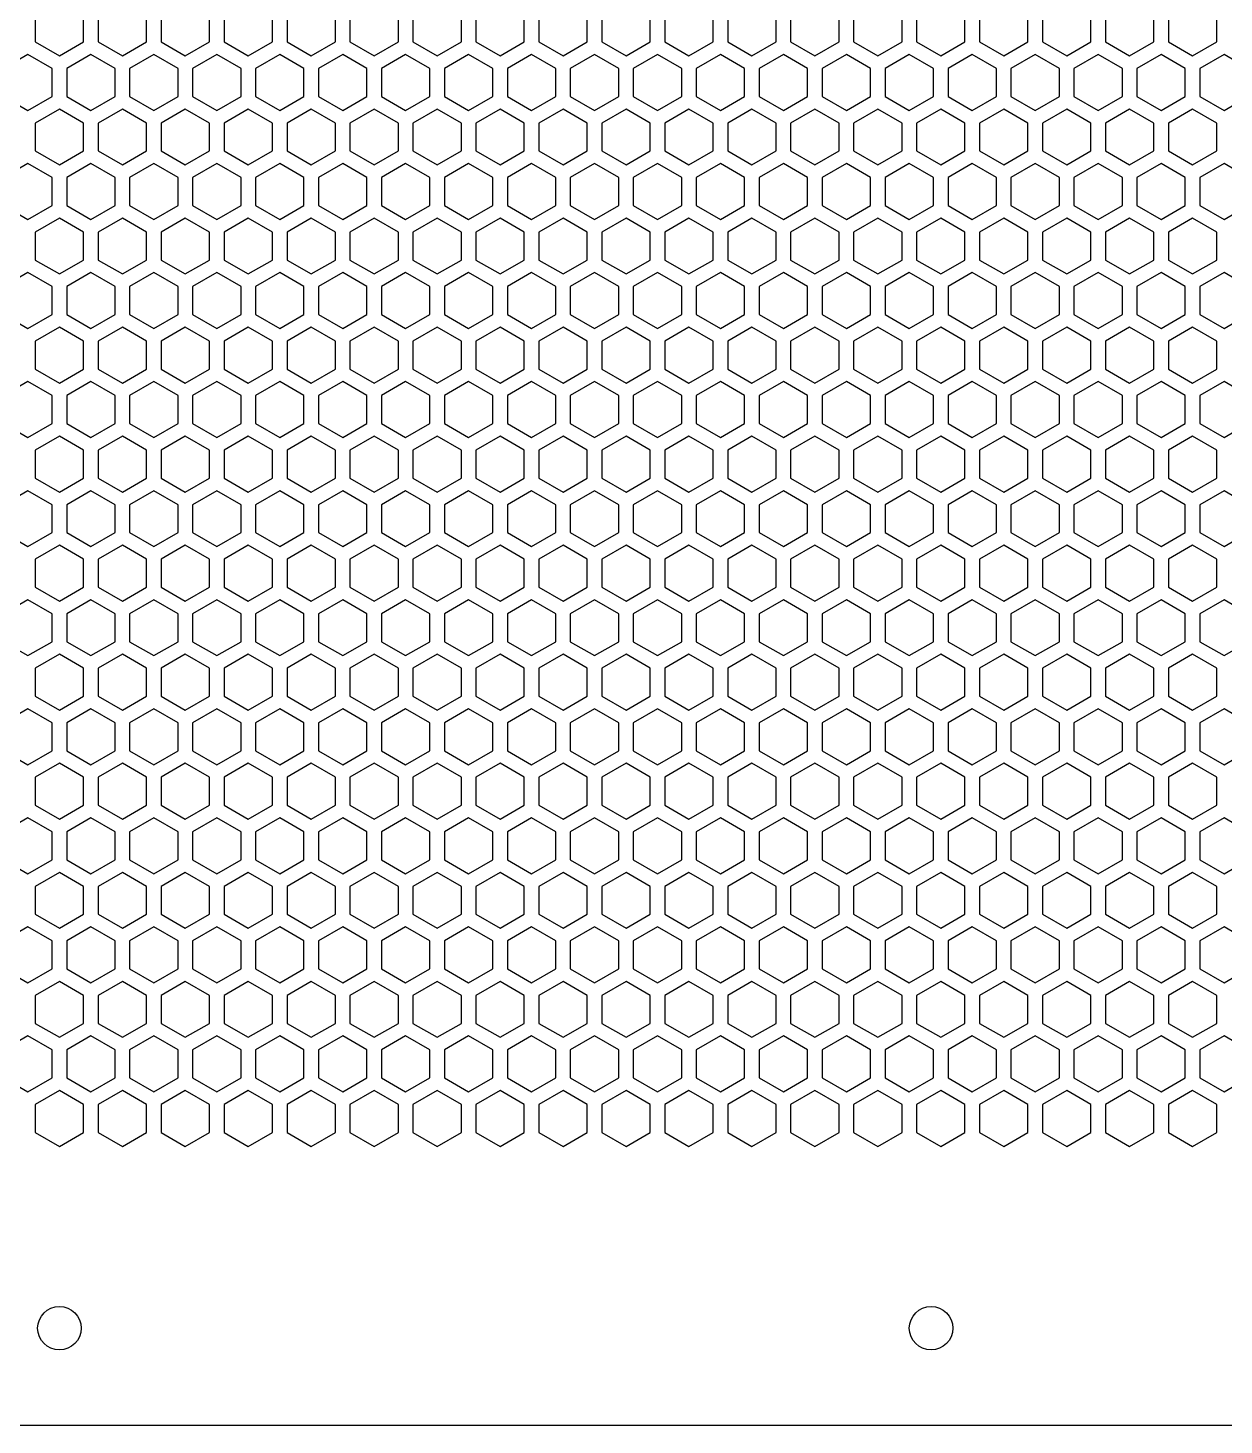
# Model space of a CAD drawing. Header units: millimetres. Extents: x 0 to 500, y 0 to 571.
# Drawn here: x 246.8 to 370.2, y 0 to 144.2 of the extents above; entities that cross this region are included whole.
import ezdxf

# ---------------------------------------------------------------- set-up
doc = ezdxf.new("R2010")
doc.units = ezdxf.units.MM
doc.layers.add('CUT', color=1, linetype='CONTINUOUS')

msp = doc.modelspace()

# ---------------------------------------------------------------- linework, layer by layer
at = {"layer": 'CUT'}
msp.add_line((0, 0), (500, 0), dxfattribs=at)
for points in [[(252.5, 145.685), (250, 147.1284), (247.5, 145.685), (247.5, 142.7983), (250, 141.3549), (252.5, 142.7983)], [(259, 145.685), (256.5, 147.1284), (254, 145.685), (254, 142.7983), (256.5, 141.3549), (259, 142.7983)], [(265.5, 145.685), (263, 147.1284), (260.5, 145.685), (260.5, 142.7983), (263, 141.3549), (265.5, 142.7983)], [(272, 145.685), (269.5, 147.1284), (267, 145.685), (267, 142.7983), (269.5, 141.3549), (272, 142.7983)], [(278.5, 145.685), (276, 147.1284), (273.5, 145.685), (273.5, 142.7983), (276, 141.3549), (278.5, 142.7983)], [(285, 145.685), (282.5, 147.1284), (280, 145.685), (280, 142.7983), (282.5, 141.3549), (285, 142.7983)], [(291.5, 145.685), (289, 147.1284), (286.5, 145.685), (286.5, 142.7983), (289, 141.3549), (291.5, 142.7983)], [(298, 145.685), (295.5, 147.1284), (293, 145.685), (293, 142.7983), (295.5, 141.3549), (298, 142.7983)], [(304.5, 145.685), (302, 147.1284), (299.5, 145.685), (299.5, 142.7983), (302, 141.3549), (304.5, 142.7983)], [(311, 145.685), (308.5, 147.1284), (306, 145.685), (306, 142.7983), (308.5, 141.3549), (311, 142.7983)], [(317.5, 145.685), (315, 147.1284), (312.5, 145.685), (312.5, 142.7983), (315, 141.3549), (317.5, 142.7983)], [(324, 145.685), (321.5, 147.1284), (319, 145.685), (319, 142.7983), (321.5, 141.3549), (324, 142.7983)], [(330.5, 145.685), (328, 147.1284), (325.5, 145.685), (325.5, 142.7983), (328, 141.3549), (330.5, 142.7983)], [(337, 145.685), (334.5, 147.1284), (332, 145.685), (332, 142.7983), (334.5, 141.3549), (337, 142.7983)], [(343.5, 145.685), (341, 147.1284), (338.5, 145.685), (338.5, 142.7983), (341, 141.3549), (343.5, 142.7983)], [(350, 145.685), (347.5, 147.1284), (345, 145.685), (345, 142.7983), (347.5, 141.3549), (350, 142.7983)], [(356.5, 145.685), (354, 147.1284), (351.5, 145.685), (351.5, 142.7983), (354, 141.3549), (356.5, 142.7983)], [(363, 145.685), (360.5, 147.1284), (358, 145.685), (358, 142.7983), (360.5, 141.3549), (363, 142.7983)], [(369.5, 145.685), (367, 147.1284), (364.5, 145.685), (364.5, 142.7983), (367, 141.3549), (369.5, 142.7983)], [(249.25, 140.0559), (246.75, 141.4993), (244.25, 140.0559), (244.25, 137.1691), (246.75, 135.7258), (249.25, 137.1691)], [(255.75, 140.0559), (253.25, 141.4993), (250.75, 140.0559), (250.75, 137.1691), (253.25, 135.7258), (255.75, 137.1691)], [(262.25, 140.0559), (259.75, 141.4993), (257.25, 140.0559), (257.25, 137.1691), (259.75, 135.7258), (262.25, 137.1691)], [(268.75, 140.0559), (266.25, 141.4993), (263.75, 140.0559), (263.75, 137.1691), (266.25, 135.7258), (268.75, 137.1691)], [(275.25, 140.0559), (272.75, 141.4993), (270.25, 140.0559), (270.25, 137.1691), (272.75, 135.7258), (275.25, 137.1691)], [(281.75, 140.0559), (279.25, 141.4993), (276.75, 140.0559), (276.75, 137.1691), (279.25, 135.7258), (281.75, 137.1691)], [(288.25, 140.0559), (285.75, 141.4993), (283.25, 140.0559), (283.25, 137.1691), (285.75, 135.7258), (288.25, 137.1691)], [(294.75, 140.0559), (292.25, 141.4993), (289.75, 140.0559), (289.75, 137.1691), (292.25, 135.7258), (294.75, 137.1691)], [(301.25, 140.0559), (298.75, 141.4993), (296.25, 140.0559), (296.25, 137.1691), (298.75, 135.7258), (301.25, 137.1691)], [(307.75, 140.0559), (305.25, 141.4993), (302.75, 140.0559), (302.75, 137.1691), (305.25, 135.7258), (307.75, 137.1691)], [(314.25, 140.0559), (311.75, 141.4993), (309.25, 140.0559), (309.25, 137.1691), (311.75, 135.7258), (314.25, 137.1691)], [(320.75, 140.0559), (318.25, 141.4993), (315.75, 140.0559), (315.75, 137.1691), (318.25, 135.7258), (320.75, 137.1691)], [(327.25, 140.0559), (324.75, 141.4993), (322.25, 140.0559), (322.25, 137.1691), (324.75, 135.7258), (327.25, 137.1691)], [(333.75, 140.0559), (331.25, 141.4993), (328.75, 140.0559), (328.75, 137.1691), (331.25, 135.7258), (333.75, 137.1691)], [(340.25, 140.0559), (337.75, 141.4993), (335.25, 140.0559), (335.25, 137.1691), (337.75, 135.7258), (340.25, 137.1691)], [(346.75, 140.0559), (344.25, 141.4993), (341.75, 140.0559), (341.75, 137.1691), (344.25, 135.7258), (346.75, 137.1691)], [(353.25, 140.0559), (350.75, 141.4993), (348.25, 140.0559), (348.25, 137.1691), (350.75, 135.7258), (353.25, 137.1691)], [(359.75, 140.0559), (357.25, 141.4993), (354.75, 140.0559), (354.75, 137.1691), (357.25, 135.7258), (359.75, 137.1691)], [(366.25, 140.0559), (363.75, 141.4993), (361.25, 140.0559), (361.25, 137.1691), (363.75, 135.7258), (366.25, 137.1691)], [(372.75, 140.0559), (370.25, 141.4993), (367.75, 140.0559), (367.75, 137.1691), (370.25, 135.7258), (372.75, 137.1691)], [(252.5, 134.4267), (250, 135.8701), (247.5, 134.4267), (247.5, 131.54), (250, 130.0966), (252.5, 131.54)], [(259, 134.4267), (256.5, 135.8701), (254, 134.4267), (254, 131.54), (256.5, 130.0966), (259, 131.54)], [(265.5, 134.4267), (263, 135.8701), (260.5, 134.4267), (260.5, 131.54), (263, 130.0966), (265.5, 131.54)], [(272, 134.4267), (269.5, 135.8701), (267, 134.4267), (267, 131.54), (269.5, 130.0966), (272, 131.54)], [(278.5, 134.4267), (276, 135.8701), (273.5, 134.4267), (273.5, 131.54), (276, 130.0966), (278.5, 131.54)], [(285, 134.4267), (282.5, 135.8701), (280, 134.4267), (280, 131.54), (282.5, 130.0966), (285, 131.54)], [(291.5, 134.4267), (289, 135.8701), (286.5, 134.4267), (286.5, 131.54), (289, 130.0966), (291.5, 131.54)], [(298, 134.4267), (295.5, 135.8701), (293, 134.4267), (293, 131.54), (295.5, 130.0966), (298, 131.54)], [(304.5, 134.4267), (302, 135.8701), (299.5, 134.4267), (299.5, 131.54), (302, 130.0966), (304.5, 131.54)], [(311, 134.4267), (308.5, 135.8701), (306, 134.4267), (306, 131.54), (308.5, 130.0966), (311, 131.54)], [(317.5, 134.4267), (315, 135.8701), (312.5, 134.4267), (312.5, 131.54), (315, 130.0966), (317.5, 131.54)], [(324, 134.4267), (321.5, 135.8701), (319, 134.4267), (319, 131.54), (321.5, 130.0966), (324, 131.54)], [(330.5, 134.4267), (328, 135.8701), (325.5, 134.4267), (325.5, 131.54), (328, 130.0966), (330.5, 131.54)], [(337, 134.4267), (334.5, 135.8701), (332, 134.4267), (332, 131.54), (334.5, 130.0966), (337, 131.54)], [(343.5, 134.4267), (341, 135.8701), (338.5, 134.4267), (338.5, 131.54), (341, 130.0966), (343.5, 131.54)], [(350, 134.4267), (347.5, 135.8701), (345, 134.4267), (345, 131.54), (347.5, 130.0966), (350, 131.54)], [(356.5, 134.4267), (354, 135.8701), (351.5, 134.4267), (351.5, 131.54), (354, 130.0966), (356.5, 131.54)], [(363, 134.4267), (360.5, 135.8701), (358, 134.4267), (358, 131.54), (360.5, 130.0966), (363, 131.54)], [(369.5, 134.4267), (367, 135.8701), (364.5, 134.4267), (364.5, 131.54), (367, 130.0966), (369.5, 131.54)], [(249.25, 128.7976), (246.75, 130.2409), (244.25, 128.7976), (244.25, 125.9108), (246.75, 124.4674), (249.25, 125.9108)], [(255.75, 128.7976), (253.25, 130.2409), (250.75, 128.7976), (250.75, 125.9108), (253.25, 124.4674), (255.75, 125.9108)], [(262.25, 128.7976), (259.75, 130.2409), (257.25, 128.7976), (257.25, 125.9108), (259.75, 124.4674), (262.25, 125.9108)], [(268.75, 128.7976), (266.25, 130.2409), (263.75, 128.7976), (263.75, 125.9108), (266.25, 124.4674), (268.75, 125.9108)], [(275.25, 128.7976), (272.75, 130.2409), (270.25, 128.7976), (270.25, 125.9108), (272.75, 124.4674), (275.25, 125.9108)], [(281.75, 128.7976), (279.25, 130.2409), (276.75, 128.7976), (276.75, 125.9108), (279.25, 124.4674), (281.75, 125.9108)], [(288.25, 128.7976), (285.75, 130.2409), (283.25, 128.7976), (283.25, 125.9108), (285.75, 124.4674), (288.25, 125.9108)], [(294.75, 128.7976), (292.25, 130.2409), (289.75, 128.7976), (289.75, 125.9108), (292.25, 124.4674), (294.75, 125.9108)], [(301.25, 128.7976), (298.75, 130.2409), (296.25, 128.7976), (296.25, 125.9108), (298.75, 124.4674), (301.25, 125.9108)], [(307.75, 128.7976), (305.25, 130.2409), (302.75, 128.7976), (302.75, 125.9108), (305.25, 124.4674), (307.75, 125.9108)], [(314.25, 128.7976), (311.75, 130.2409), (309.25, 128.7976), (309.25, 125.9108), (311.75, 124.4674), (314.25, 125.9108)], [(320.75, 128.7976), (318.25, 130.2409), (315.75, 128.7976), (315.75, 125.9108), (318.25, 124.4674), (320.75, 125.9108)], [(327.25, 128.7976), (324.75, 130.2409), (322.25, 128.7976), (322.25, 125.9108), (324.75, 124.4674), (327.25, 125.9108)], [(333.75, 128.7976), (331.25, 130.2409), (328.75, 128.7976), (328.75, 125.9108), (331.25, 124.4674), (333.75, 125.9108)], [(340.25, 128.7976), (337.75, 130.2409), (335.25, 128.7976), (335.25, 125.9108), (337.75, 124.4674), (340.25, 125.9108)], [(346.75, 128.7976), (344.25, 130.2409), (341.75, 128.7976), (341.75, 125.9108), (344.25, 124.4674), (346.75, 125.9108)], [(353.25, 128.7976), (350.75, 130.2409), (348.25, 128.7976), (348.25, 125.9108), (350.75, 124.4674), (353.25, 125.9108)], [(359.75, 128.7976), (357.25, 130.2409), (354.75, 128.7976), (354.75, 125.9108), (357.25, 124.4674), (359.75, 125.9108)], [(366.25, 128.7976), (363.75, 130.2409), (361.25, 128.7976), (361.25, 125.9108), (363.75, 124.4674), (366.25, 125.9108)], [(372.75, 128.7976), (370.25, 130.2409), (367.75, 128.7976), (367.75, 125.9108), (370.25, 124.4674), (372.75, 125.9108)], [(252.5, 123.1684), (250, 124.6118), (247.5, 123.1684), (247.5, 120.2816), (250, 118.8383), (252.5, 120.2816)], [(259, 123.1684), (256.5, 124.6118), (254, 123.1684), (254, 120.2816), (256.5, 118.8383), (259, 120.2816)], [(265.5, 123.1684), (263, 124.6118), (260.5, 123.1684), (260.5, 120.2816), (263, 118.8383), (265.5, 120.2816)], [(272, 123.1684), (269.5, 124.6118), (267, 123.1684), (267, 120.2816), (269.5, 118.8383), (272, 120.2816)], [(278.5, 123.1684), (276, 124.6118), (273.5, 123.1684), (273.5, 120.2816), (276, 118.8383), (278.5, 120.2816)], [(285, 123.1684), (282.5, 124.6118), (280, 123.1684), (280, 120.2816), (282.5, 118.8383), (285, 120.2816)], [(291.5, 123.1684), (289, 124.6118), (286.5, 123.1684), (286.5, 120.2816), (289, 118.8383), (291.5, 120.2816)], [(298, 123.1684), (295.5, 124.6118), (293, 123.1684), (293, 120.2816), (295.5, 118.8383), (298, 120.2816)], [(304.5, 123.1684), (302, 124.6118), (299.5, 123.1684), (299.5, 120.2816), (302, 118.8383), (304.5, 120.2816)], [(311, 123.1684), (308.5, 124.6118), (306, 123.1684), (306, 120.2816), (308.5, 118.8383), (311, 120.2816)], [(317.5, 123.1684), (315, 124.6118), (312.5, 123.1684), (312.5, 120.2816), (315, 118.8383), (317.5, 120.2816)], [(324, 123.1684), (321.5, 124.6118), (319, 123.1684), (319, 120.2816), (321.5, 118.8383), (324, 120.2816)], [(330.5, 123.1684), (328, 124.6118), (325.5, 123.1684), (325.5, 120.2816), (328, 118.8383), (330.5, 120.2816)], [(337, 123.1684), (334.5, 124.6118), (332, 123.1684), (332, 120.2816), (334.5, 118.8383), (337, 120.2816)], [(343.5, 123.1684), (341, 124.6118), (338.5, 123.1684), (338.5, 120.2816), (341, 118.8383), (343.5, 120.2816)], [(350, 123.1684), (347.5, 124.6118), (345, 123.1684), (345, 120.2816), (347.5, 118.8383), (350, 120.2816)], [(356.5, 123.1684), (354, 124.6118), (351.5, 123.1684), (351.5, 120.2816), (354, 118.8383), (356.5, 120.2816)], [(363, 123.1684), (360.5, 124.6118), (358, 123.1684), (358, 120.2816), (360.5, 118.8383), (363, 120.2816)], [(369.5, 123.1684), (367, 124.6118), (364.5, 123.1684), (364.5, 120.2816), (367, 118.8383), (369.5, 120.2816)], [(249.25, 117.5392), (246.75, 118.9826), (244.25, 117.5392), (244.25, 114.6525), (246.75, 113.2091), (249.25, 114.6525)], [(255.75, 117.5392), (253.25, 118.9826), (250.75, 117.5392), (250.75, 114.6525), (253.25, 113.2091), (255.75, 114.6525)], [(262.25, 117.5392), (259.75, 118.9826), (257.25, 117.5392), (257.25, 114.6525), (259.75, 113.2091), (262.25, 114.6525)], [(268.75, 117.5392), (266.25, 118.9826), (263.75, 117.5392), (263.75, 114.6525), (266.25, 113.2091), (268.75, 114.6525)], [(275.25, 117.5392), (272.75, 118.9826), (270.25, 117.5392), (270.25, 114.6525), (272.75, 113.2091), (275.25, 114.6525)], [(281.75, 117.5392), (279.25, 118.9826), (276.75, 117.5392), (276.75, 114.6525), (279.25, 113.2091), (281.75, 114.6525)], [(288.25, 117.5392), (285.75, 118.9826), (283.25, 117.5392), (283.25, 114.6525), (285.75, 113.2091), (288.25, 114.6525)], [(294.75, 117.5392), (292.25, 118.9826), (289.75, 117.5392), (289.75, 114.6525), (292.25, 113.2091), (294.75, 114.6525)], [(301.25, 117.5392), (298.75, 118.9826), (296.25, 117.5392), (296.25, 114.6525), (298.75, 113.2091), (301.25, 114.6525)], [(307.75, 117.5392), (305.25, 118.9826), (302.75, 117.5392), (302.75, 114.6525), (305.25, 113.2091), (307.75, 114.6525)], [(314.25, 117.5392), (311.75, 118.9826), (309.25, 117.5392), (309.25, 114.6525), (311.75, 113.2091), (314.25, 114.6525)], [(320.75, 117.5392), (318.25, 118.9826), (315.75, 117.5392), (315.75, 114.6525), (318.25, 113.2091), (320.75, 114.6525)], [(327.25, 117.5392), (324.75, 118.9826), (322.25, 117.5392), (322.25, 114.6525), (324.75, 113.2091), (327.25, 114.6525)], [(333.75, 117.5392), (331.25, 118.9826), (328.75, 117.5392), (328.75, 114.6525), (331.25, 113.2091), (333.75, 114.6525)], [(340.25, 117.5392), (337.75, 118.9826), (335.25, 117.5392), (335.25, 114.6525), (337.75, 113.2091), (340.25, 114.6525)], [(346.75, 117.5392), (344.25, 118.9826), (341.75, 117.5392), (341.75, 114.6525), (344.25, 113.2091), (346.75, 114.6525)], [(353.25, 117.5392), (350.75, 118.9826), (348.25, 117.5392), (348.25, 114.6525), (350.75, 113.2091), (353.25, 114.6525)], [(359.75, 117.5392), (357.25, 118.9826), (354.75, 117.5392), (354.75, 114.6525), (357.25, 113.2091), (359.75, 114.6525)], [(366.25, 117.5392), (363.75, 118.9826), (361.25, 117.5392), (361.25, 114.6525), (363.75, 113.2091), (366.25, 114.6525)], [(372.75, 117.5392), (370.25, 118.9826), (367.75, 117.5392), (367.75, 114.6525), (370.25, 113.2091), (372.75, 114.6525)], [(252.5, 111.9101), (250, 113.3534), (247.5, 111.9101), (247.5, 109.0233), (250, 107.5799), (252.5, 109.0233)], [(259, 111.9101), (256.5, 113.3534), (254, 111.9101), (254, 109.0233), (256.5, 107.5799), (259, 109.0233)], [(265.5, 111.9101), (263, 113.3534), (260.5, 111.9101), (260.5, 109.0233), (263, 107.5799), (265.5, 109.0233)], [(272, 111.9101), (269.5, 113.3534), (267, 111.9101), (267, 109.0233), (269.5, 107.5799), (272, 109.0233)], [(278.5, 111.9101), (276, 113.3534), (273.5, 111.9101), (273.5, 109.0233), (276, 107.5799), (278.5, 109.0233)], [(285, 111.9101), (282.5, 113.3534), (280, 111.9101), (280, 109.0233), (282.5, 107.5799), (285, 109.0233)], [(291.5, 111.9101), (289, 113.3534), (286.5, 111.9101), (286.5, 109.0233), (289, 107.5799), (291.5, 109.0233)], [(298, 111.9101), (295.5, 113.3534), (293, 111.9101), (293, 109.0233), (295.5, 107.5799), (298, 109.0233)], [(304.5, 111.9101), (302, 113.3534), (299.5, 111.9101), (299.5, 109.0233), (302, 107.5799), (304.5, 109.0233)], [(311, 111.9101), (308.5, 113.3534), (306, 111.9101), (306, 109.0233), (308.5, 107.5799), (311, 109.0233)], [(317.5, 111.9101), (315, 113.3534), (312.5, 111.9101), (312.5, 109.0233), (315, 107.5799), (317.5, 109.0233)], [(324, 111.9101), (321.5, 113.3534), (319, 111.9101), (319, 109.0233), (321.5, 107.5799), (324, 109.0233)], [(330.5, 111.9101), (328, 113.3534), (325.5, 111.9101), (325.5, 109.0233), (328, 107.5799), (330.5, 109.0233)], [(337, 111.9101), (334.5, 113.3534), (332, 111.9101), (332, 109.0233), (334.5, 107.5799), (337, 109.0233)], [(343.5, 111.9101), (341, 113.3534), (338.5, 111.9101), (338.5, 109.0233), (341, 107.5799), (343.5, 109.0233)], [(350, 111.9101), (347.5, 113.3534), (345, 111.9101), (345, 109.0233), (347.5, 107.5799), (350, 109.0233)], [(356.5, 111.9101), (354, 113.3534), (351.5, 111.9101), (351.5, 109.0233), (354, 107.5799), (356.5, 109.0233)], [(363, 111.9101), (360.5, 113.3534), (358, 111.9101), (358, 109.0233), (360.5, 107.5799), (363, 109.0233)], [(369.5, 111.9101), (367, 113.3534), (364.5, 111.9101), (364.5, 109.0233), (367, 107.5799), (369.5, 109.0233)], [(249.25, 106.2809), (246.75, 107.7243), (244.25, 106.2809), (244.25, 103.3941), (246.75, 101.9508), (249.25, 103.3941)], [(255.75, 106.2809), (253.25, 107.7243), (250.75, 106.2809), (250.75, 103.3941), (253.25, 101.9508), (255.75, 103.3941)], [(262.25, 106.2809), (259.75, 107.7243), (257.25, 106.2809), (257.25, 103.3941), (259.75, 101.9508), (262.25, 103.3941)], [(268.75, 106.2809), (266.25, 107.7243), (263.75, 106.2809), (263.75, 103.3941), (266.25, 101.9508), (268.75, 103.3941)], [(275.25, 106.2809), (272.75, 107.7243), (270.25, 106.2809), (270.25, 103.3941), (272.75, 101.9508), (275.25, 103.3941)], [(281.75, 106.2809), (279.25, 107.7243), (276.75, 106.2809), (276.75, 103.3941), (279.25, 101.9508), (281.75, 103.3941)], [(288.25, 106.2809), (285.75, 107.7243), (283.25, 106.2809), (283.25, 103.3941), (285.75, 101.9508), (288.25, 103.3941)], [(294.75, 106.2809), (292.25, 107.7243), (289.75, 106.2809), (289.75, 103.3941), (292.25, 101.9508), (294.75, 103.3941)], [(301.25, 106.2809), (298.75, 107.7243), (296.25, 106.2809), (296.25, 103.3941), (298.75, 101.9508), (301.25, 103.3941)], [(307.75, 106.2809), (305.25, 107.7243), (302.75, 106.2809), (302.75, 103.3941), (305.25, 101.9508), (307.75, 103.3941)], [(314.25, 106.2809), (311.75, 107.7243), (309.25, 106.2809), (309.25, 103.3941), (311.75, 101.9508), (314.25, 103.3941)], [(320.75, 106.2809), (318.25, 107.7243), (315.75, 106.2809), (315.75, 103.3941), (318.25, 101.9508), (320.75, 103.3941)], [(327.25, 106.2809), (324.75, 107.7243), (322.25, 106.2809), (322.25, 103.3941), (324.75, 101.9508), (327.25, 103.3941)], [(333.75, 106.2809), (331.25, 107.7243), (328.75, 106.2809), (328.75, 103.3941), (331.25, 101.9508), (333.75, 103.3941)], [(340.25, 106.2809), (337.75, 107.7243), (335.25, 106.2809), (335.25, 103.3941), (337.75, 101.9508), (340.25, 103.3941)], [(346.75, 106.2809), (344.25, 107.7243), (341.75, 106.2809), (341.75, 103.3941), (344.25, 101.9508), (346.75, 103.3941)], [(353.25, 106.2809), (350.75, 107.7243), (348.25, 106.2809), (348.25, 103.3941), (350.75, 101.9508), (353.25, 103.3941)], [(359.75, 106.2809), (357.25, 107.7243), (354.75, 106.2809), (354.75, 103.3941), (357.25, 101.9508), (359.75, 103.3941)], [(366.25, 106.2809), (363.75, 107.7243), (361.25, 106.2809), (361.25, 103.3941), (363.75, 101.9508), (366.25, 103.3941)], [(372.75, 106.2809), (370.25, 107.7243), (367.75, 106.2809), (367.75, 103.3941), (370.25, 101.9508), (372.75, 103.3941)], [(252.5, 100.6517), (250, 102.0951), (247.5, 100.6517), (247.5, 97.765), (250, 96.3216), (252.5, 97.765)], [(259, 100.6517), (256.5, 102.0951), (254, 100.6517), (254, 97.765), (256.5, 96.3216), (259, 97.765)], [(265.5, 100.6517), (263, 102.0951), (260.5, 100.6517), (260.5, 97.765), (263, 96.3216), (265.5, 97.765)], [(272, 100.6517), (269.5, 102.0951), (267, 100.6517), (267, 97.765), (269.5, 96.3216), (272, 97.765)], [(278.5, 100.6517), (276, 102.0951), (273.5, 100.6517), (273.5, 97.765), (276, 96.3216), (278.5, 97.765)], [(285, 100.6517), (282.5, 102.0951), (280, 100.6517), (280, 97.765), (282.5, 96.3216), (285, 97.765)], [(291.5, 100.6517), (289, 102.0951), (286.5, 100.6517), (286.5, 97.765), (289, 96.3216), (291.5, 97.765)], [(298, 100.6517), (295.5, 102.0951), (293, 100.6517), (293, 97.765), (295.5, 96.3216), (298, 97.765)], [(304.5, 100.6517), (302, 102.0951), (299.5, 100.6517), (299.5, 97.765), (302, 96.3216), (304.5, 97.765)], [(311, 100.6517), (308.5, 102.0951), (306, 100.6517), (306, 97.765), (308.5, 96.3216), (311, 97.765)], [(317.5, 100.6517), (315, 102.0951), (312.5, 100.6517), (312.5, 97.765), (315, 96.3216), (317.5, 97.765)], [(324, 100.6517), (321.5, 102.0951), (319, 100.6517), (319, 97.765), (321.5, 96.3216), (324, 97.765)], [(330.5, 100.6517), (328, 102.0951), (325.5, 100.6517), (325.5, 97.765), (328, 96.3216), (330.5, 97.765)], [(337, 100.6517), (334.5, 102.0951), (332, 100.6517), (332, 97.765), (334.5, 96.3216), (337, 97.765)], [(343.5, 100.6517), (341, 102.0951), (338.5, 100.6517), (338.5, 97.765), (341, 96.3216), (343.5, 97.765)], [(350, 100.6517), (347.5, 102.0951), (345, 100.6517), (345, 97.765), (347.5, 96.3216), (350, 97.765)], [(356.5, 100.6517), (354, 102.0951), (351.5, 100.6517), (351.5, 97.765), (354, 96.3216), (356.5, 97.765)], [(363, 100.6517), (360.5, 102.0951), (358, 100.6517), (358, 97.765), (360.5, 96.3216), (363, 97.765)], [(369.5, 100.6517), (367, 102.0951), (364.5, 100.6517), (364.5, 97.765), (367, 96.3216), (369.5, 97.765)], [(249.25, 95.0226), (246.75, 96.4659), (244.25, 95.0226), (244.25, 92.1358), (246.75, 90.6924), (249.25, 92.1358)], [(255.75, 95.0226), (253.25, 96.4659), (250.75, 95.0226), (250.75, 92.1358), (253.25, 90.6924), (255.75, 92.1358)], [(262.25, 95.0226), (259.75, 96.4659), (257.25, 95.0226), (257.25, 92.1358), (259.75, 90.6924), (262.25, 92.1358)], [(268.75, 95.0226), (266.25, 96.4659), (263.75, 95.0226), (263.75, 92.1358), (266.25, 90.6924), (268.75, 92.1358)], [(275.25, 95.0226), (272.75, 96.4659), (270.25, 95.0226), (270.25, 92.1358), (272.75, 90.6924), (275.25, 92.1358)], [(281.75, 95.0226), (279.25, 96.4659), (276.75, 95.0226), (276.75, 92.1358), (279.25, 90.6924), (281.75, 92.1358)], [(288.25, 95.0226), (285.75, 96.4659), (283.25, 95.0226), (283.25, 92.1358), (285.75, 90.6924), (288.25, 92.1358)], [(294.75, 95.0226), (292.25, 96.4659), (289.75, 95.0226), (289.75, 92.1358), (292.25, 90.6924), (294.75, 92.1358)], [(301.25, 95.0226), (298.75, 96.4659), (296.25, 95.0226), (296.25, 92.1358), (298.75, 90.6924), (301.25, 92.1358)], [(307.75, 95.0226), (305.25, 96.4659), (302.75, 95.0226), (302.75, 92.1358), (305.25, 90.6924), (307.75, 92.1358)], [(314.25, 95.0226), (311.75, 96.4659), (309.25, 95.0226), (309.25, 92.1358), (311.75, 90.6924), (314.25, 92.1358)], [(320.75, 95.0226), (318.25, 96.4659), (315.75, 95.0226), (315.75, 92.1358), (318.25, 90.6924), (320.75, 92.1358)], [(327.25, 95.0226), (324.75, 96.4659), (322.25, 95.0226), (322.25, 92.1358), (324.75, 90.6924), (327.25, 92.1358)], [(333.75, 95.0226), (331.25, 96.4659), (328.75, 95.0226), (328.75, 92.1358), (331.25, 90.6924), (333.75, 92.1358)], [(340.25, 95.0226), (337.75, 96.4659), (335.25, 95.0226), (335.25, 92.1358), (337.75, 90.6924), (340.25, 92.1358)], [(346.75, 95.0226), (344.25, 96.4659), (341.75, 95.0226), (341.75, 92.1358), (344.25, 90.6924), (346.75, 92.1358)], [(353.25, 95.0226), (350.75, 96.4659), (348.25, 95.0226), (348.25, 92.1358), (350.75, 90.6924), (353.25, 92.1358)], [(359.75, 95.0226), (357.25, 96.4659), (354.75, 95.0226), (354.75, 92.1358), (357.25, 90.6924), (359.75, 92.1358)], [(366.25, 95.0226), (363.75, 96.4659), (361.25, 95.0226), (361.25, 92.1358), (363.75, 90.6924), (366.25, 92.1358)], [(372.75, 95.0226), (370.25, 96.4659), (367.75, 95.0226), (367.75, 92.1358), (370.25, 90.6924), (372.75, 92.1358)], [(252.5, 89.3934), (250, 90.8368), (247.5, 89.3934), (247.5, 86.5066), (250, 85.0633), (252.5, 86.5066)], [(259, 89.3934), (256.5, 90.8368), (254, 89.3934), (254, 86.5066), (256.5, 85.0633), (259, 86.5066)], [(265.5, 89.3934), (263, 90.8368), (260.5, 89.3934), (260.5, 86.5066), (263, 85.0633), (265.5, 86.5066)], [(272, 89.3934), (269.5, 90.8368), (267, 89.3934), (267, 86.5066), (269.5, 85.0633), (272, 86.5066)], [(278.5, 89.3934), (276, 90.8368), (273.5, 89.3934), (273.5, 86.5066), (276, 85.0633), (278.5, 86.5066)], [(285, 89.3934), (282.5, 90.8368), (280, 89.3934), (280, 86.5066), (282.5, 85.0633), (285, 86.5066)], [(291.5, 89.3934), (289, 90.8368), (286.5, 89.3934), (286.5, 86.5066), (289, 85.0633), (291.5, 86.5066)], [(298, 89.3934), (295.5, 90.8368), (293, 89.3934), (293, 86.5066), (295.5, 85.0633), (298, 86.5066)], [(304.5, 89.3934), (302, 90.8368), (299.5, 89.3934), (299.5, 86.5066), (302, 85.0633), (304.5, 86.5066)], [(311, 89.3934), (308.5, 90.8368), (306, 89.3934), (306, 86.5066), (308.5, 85.0633), (311, 86.5066)], [(317.5, 89.3934), (315, 90.8368), (312.5, 89.3934), (312.5, 86.5066), (315, 85.0633), (317.5, 86.5066)], [(324, 89.3934), (321.5, 90.8368), (319, 89.3934), (319, 86.5066), (321.5, 85.0633), (324, 86.5066)], [(330.5, 89.3934), (328, 90.8368), (325.5, 89.3934), (325.5, 86.5066), (328, 85.0633), (330.5, 86.5066)], [(337, 89.3934), (334.5, 90.8368), (332, 89.3934), (332, 86.5066), (334.5, 85.0633), (337, 86.5066)], [(343.5, 89.3934), (341, 90.8368), (338.5, 89.3934), (338.5, 86.5066), (341, 85.0633), (343.5, 86.5066)], [(350, 89.3934), (347.5, 90.8368), (345, 89.3934), (345, 86.5066), (347.5, 85.0633), (350, 86.5066)], [(356.5, 89.3934), (354, 90.8368), (351.5, 89.3934), (351.5, 86.5066), (354, 85.0633), (356.5, 86.5066)], [(363, 89.3934), (360.5, 90.8368), (358, 89.3934), (358, 86.5066), (360.5, 85.0633), (363, 86.5066)], [(369.5, 89.3934), (367, 90.8368), (364.5, 89.3934), (364.5, 86.5066), (367, 85.0633), (369.5, 86.5066)], [(249.25, 83.7642), (246.75, 85.2076), (244.25, 83.7642), (244.25, 80.8775), (246.75, 79.4341), (249.25, 80.8775)], [(255.75, 83.7642), (253.25, 85.2076), (250.75, 83.7642), (250.75, 80.8775), (253.25, 79.4341), (255.75, 80.8775)], [(262.25, 83.7642), (259.75, 85.2076), (257.25, 83.7642), (257.25, 80.8775), (259.75, 79.4341), (262.25, 80.8775)], [(268.75, 83.7642), (266.25, 85.2076), (263.75, 83.7642), (263.75, 80.8775), (266.25, 79.4341), (268.75, 80.8775)], [(275.25, 83.7642), (272.75, 85.2076), (270.25, 83.7642), (270.25, 80.8775), (272.75, 79.4341), (275.25, 80.8775)], [(281.75, 83.7642), (279.25, 85.2076), (276.75, 83.7642), (276.75, 80.8775), (279.25, 79.4341), (281.75, 80.8775)], [(288.25, 83.7642), (285.75, 85.2076), (283.25, 83.7642), (283.25, 80.8775), (285.75, 79.4341), (288.25, 80.8775)], [(294.75, 83.7642), (292.25, 85.2076), (289.75, 83.7642), (289.75, 80.8775), (292.25, 79.4341), (294.75, 80.8775)], [(301.25, 83.7642), (298.75, 85.2076), (296.25, 83.7642), (296.25, 80.8775), (298.75, 79.4341), (301.25, 80.8775)], [(307.75, 83.7642), (305.25, 85.2076), (302.75, 83.7642), (302.75, 80.8775), (305.25, 79.4341), (307.75, 80.8775)], [(314.25, 83.7642), (311.75, 85.2076), (309.25, 83.7642), (309.25, 80.8775), (311.75, 79.4341), (314.25, 80.8775)], [(320.75, 83.7642), (318.25, 85.2076), (315.75, 83.7642), (315.75, 80.8775), (318.25, 79.4341), (320.75, 80.8775)], [(327.25, 83.7642), (324.75, 85.2076), (322.25, 83.7642), (322.25, 80.8775), (324.75, 79.4341), (327.25, 80.8775)], [(333.75, 83.7642), (331.25, 85.2076), (328.75, 83.7642), (328.75, 80.8775), (331.25, 79.4341), (333.75, 80.8775)], [(340.25, 83.7642), (337.75, 85.2076), (335.25, 83.7642), (335.25, 80.8775), (337.75, 79.4341), (340.25, 80.8775)], [(346.75, 83.7642), (344.25, 85.2076), (341.75, 83.7642), (341.75, 80.8775), (344.25, 79.4341), (346.75, 80.8775)], [(353.25, 83.7642), (350.75, 85.2076), (348.25, 83.7642), (348.25, 80.8775), (350.75, 79.4341), (353.25, 80.8775)], [(359.75, 83.7642), (357.25, 85.2076), (354.75, 83.7642), (354.75, 80.8775), (357.25, 79.4341), (359.75, 80.8775)], [(366.25, 83.7642), (363.75, 85.2076), (361.25, 83.7642), (361.25, 80.8775), (363.75, 79.4341), (366.25, 80.8775)], [(372.75, 83.7642), (370.25, 85.2076), (367.75, 83.7642), (367.75, 80.8775), (370.25, 79.4341), (372.75, 80.8775)], [(252.5, 78.1351), (250, 79.5784), (247.5, 78.1351), (247.5, 75.2483), (250, 73.8049), (252.5, 75.2483)], [(259, 78.1351), (256.5, 79.5784), (254, 78.1351), (254, 75.2483), (256.5, 73.8049), (259, 75.2483)], [(265.5, 78.1351), (263, 79.5784), (260.5, 78.1351), (260.5, 75.2483), (263, 73.8049), (265.5, 75.2483)], [(272, 78.1351), (269.5, 79.5784), (267, 78.1351), (267, 75.2483), (269.5, 73.8049), (272, 75.2483)], [(278.5, 78.1351), (276, 79.5784), (273.5, 78.1351), (273.5, 75.2483), (276, 73.8049), (278.5, 75.2483)], [(285, 78.1351), (282.5, 79.5784), (280, 78.1351), (280, 75.2483), (282.5, 73.8049), (285, 75.2483)], [(291.5, 78.1351), (289, 79.5784), (286.5, 78.1351), (286.5, 75.2483), (289, 73.8049), (291.5, 75.2483)], [(298, 78.1351), (295.5, 79.5784), (293, 78.1351), (293, 75.2483), (295.5, 73.8049), (298, 75.2483)], [(304.5, 78.1351), (302, 79.5784), (299.5, 78.1351), (299.5, 75.2483), (302, 73.8049), (304.5, 75.2483)], [(311, 78.1351), (308.5, 79.5784), (306, 78.1351), (306, 75.2483), (308.5, 73.8049), (311, 75.2483)], [(317.5, 78.1351), (315, 79.5784), (312.5, 78.1351), (312.5, 75.2483), (315, 73.8049), (317.5, 75.2483)], [(324, 78.1351), (321.5, 79.5784), (319, 78.1351), (319, 75.2483), (321.5, 73.8049), (324, 75.2483)], [(330.5, 78.1351), (328, 79.5784), (325.5, 78.1351), (325.5, 75.2483), (328, 73.8049), (330.5, 75.2483)], [(337, 78.1351), (334.5, 79.5784), (332, 78.1351), (332, 75.2483), (334.5, 73.8049), (337, 75.2483)], [(343.5, 78.1351), (341, 79.5784), (338.5, 78.1351), (338.5, 75.2483), (341, 73.8049), (343.5, 75.2483)], [(350, 78.1351), (347.5, 79.5784), (345, 78.1351), (345, 75.2483), (347.5, 73.8049), (350, 75.2483)], [(356.5, 78.1351), (354, 79.5784), (351.5, 78.1351), (351.5, 75.2483), (354, 73.8049), (356.5, 75.2483)], [(363, 78.1351), (360.5, 79.5784), (358, 78.1351), (358, 75.2483), (360.5, 73.8049), (363, 75.2483)], [(369.5, 78.1351), (367, 79.5784), (364.5, 78.1351), (364.5, 75.2483), (367, 73.8049), (369.5, 75.2483)], [(249.25, 72.5059), (246.75, 73.9493), (244.25, 72.5059), (244.25, 69.6191), (246.75, 68.1758), (249.25, 69.6191)], [(255.75, 72.5059), (253.25, 73.9493), (250.75, 72.5059), (250.75, 69.6191), (253.25, 68.1758), (255.75, 69.6191)], [(262.25, 72.5059), (259.75, 73.9493), (257.25, 72.5059), (257.25, 69.6191), (259.75, 68.1758), (262.25, 69.6191)], [(268.75, 72.5059), (266.25, 73.9493), (263.75, 72.5059), (263.75, 69.6191), (266.25, 68.1758), (268.75, 69.6191)], [(275.25, 72.5059), (272.75, 73.9493), (270.25, 72.5059), (270.25, 69.6191), (272.75, 68.1758), (275.25, 69.6191)], [(281.75, 72.5059), (279.25, 73.9493), (276.75, 72.5059), (276.75, 69.6191), (279.25, 68.1758), (281.75, 69.6191)], [(288.25, 72.5059), (285.75, 73.9493), (283.25, 72.5059), (283.25, 69.6191), (285.75, 68.1758), (288.25, 69.6191)], [(294.75, 72.5059), (292.25, 73.9493), (289.75, 72.5059), (289.75, 69.6191), (292.25, 68.1758), (294.75, 69.6191)], [(301.25, 72.5059), (298.75, 73.9493), (296.25, 72.5059), (296.25, 69.6191), (298.75, 68.1758), (301.25, 69.6191)], [(307.75, 72.5059), (305.25, 73.9493), (302.75, 72.5059), (302.75, 69.6191), (305.25, 68.1758), (307.75, 69.6191)], [(314.25, 72.5059), (311.75, 73.9493), (309.25, 72.5059), (309.25, 69.6191), (311.75, 68.1758), (314.25, 69.6191)], [(320.75, 72.5059), (318.25, 73.9493), (315.75, 72.5059), (315.75, 69.6191), (318.25, 68.1758), (320.75, 69.6191)], [(327.25, 72.5059), (324.75, 73.9493), (322.25, 72.5059), (322.25, 69.6191), (324.75, 68.1758), (327.25, 69.6191)], [(333.75, 72.5059), (331.25, 73.9493), (328.75, 72.5059), (328.75, 69.6191), (331.25, 68.1758), (333.75, 69.6191)], [(340.25, 72.5059), (337.75, 73.9493), (335.25, 72.5059), (335.25, 69.6191), (337.75, 68.1758), (340.25, 69.6191)], [(346.75, 72.5059), (344.25, 73.9493), (341.75, 72.5059), (341.75, 69.6191), (344.25, 68.1758), (346.75, 69.6191)], [(353.25, 72.5059), (350.75, 73.9493), (348.25, 72.5059), (348.25, 69.6191), (350.75, 68.1758), (353.25, 69.6191)], [(359.75, 72.5059), (357.25, 73.9493), (354.75, 72.5059), (354.75, 69.6191), (357.25, 68.1758), (359.75, 69.6191)], [(366.25, 72.5059), (363.75, 73.9493), (361.25, 72.5059), (361.25, 69.6191), (363.75, 68.1758), (366.25, 69.6191)], [(372.75, 72.5059), (370.25, 73.9493), (367.75, 72.5059), (367.75, 69.6191), (370.25, 68.1758), (372.75, 69.6191)], [(252.5, 66.8767), (250, 68.3201), (247.5, 66.8767), (247.5, 63.99), (250, 62.5466), (252.5, 63.99)], [(259, 66.8767), (256.5, 68.3201), (254, 66.8767), (254, 63.99), (256.5, 62.5466), (259, 63.99)], [(265.5, 66.8767), (263, 68.3201), (260.5, 66.8767), (260.5, 63.99), (263, 62.5466), (265.5, 63.99)], [(272, 66.8767), (269.5, 68.3201), (267, 66.8767), (267, 63.99), (269.5, 62.5466), (272, 63.99)], [(278.5, 66.8767), (276, 68.3201), (273.5, 66.8767), (273.5, 63.99), (276, 62.5466), (278.5, 63.99)], [(285, 66.8767), (282.5, 68.3201), (280, 66.8767), (280, 63.99), (282.5, 62.5466), (285, 63.99)], [(291.5, 66.8767), (289, 68.3201), (286.5, 66.8767), (286.5, 63.99), (289, 62.5466), (291.5, 63.99)], [(298, 66.8767), (295.5, 68.3201), (293, 66.8767), (293, 63.99), (295.5, 62.5466), (298, 63.99)], [(304.5, 66.8767), (302, 68.3201), (299.5, 66.8767), (299.5, 63.99), (302, 62.5466), (304.5, 63.99)], [(311, 66.8767), (308.5, 68.3201), (306, 66.8767), (306, 63.99), (308.5, 62.5466), (311, 63.99)], [(317.5, 66.8767), (315, 68.3201), (312.5, 66.8767), (312.5, 63.99), (315, 62.5466), (317.5, 63.99)], [(324, 66.8767), (321.5, 68.3201), (319, 66.8767), (319, 63.99), (321.5, 62.5466), (324, 63.99)], [(330.5, 66.8767), (328, 68.3201), (325.5, 66.8767), (325.5, 63.99), (328, 62.5466), (330.5, 63.99)], [(337, 66.8767), (334.5, 68.3201), (332, 66.8767), (332, 63.99), (334.5, 62.5466), (337, 63.99)], [(343.5, 66.8767), (341, 68.3201), (338.5, 66.8767), (338.5, 63.99), (341, 62.5466), (343.5, 63.99)], [(350, 66.8767), (347.5, 68.3201), (345, 66.8767), (345, 63.99), (347.5, 62.5466), (350, 63.99)], [(356.5, 66.8767), (354, 68.3201), (351.5, 66.8767), (351.5, 63.99), (354, 62.5466), (356.5, 63.99)], [(363, 66.8767), (360.5, 68.3201), (358, 66.8767), (358, 63.99), (360.5, 62.5466), (363, 63.99)], [(369.5, 66.8767), (367, 68.3201), (364.5, 66.8767), (364.5, 63.99), (367, 62.5466), (369.5, 63.99)], [(249.25, 61.2476), (246.75, 62.6909), (244.25, 61.2476), (244.25, 58.3608), (246.75, 56.9174), (249.25, 58.3608)], [(255.75, 61.2476), (253.25, 62.6909), (250.75, 61.2476), (250.75, 58.3608), (253.25, 56.9174), (255.75, 58.3608)], [(262.25, 61.2476), (259.75, 62.6909), (257.25, 61.2476), (257.25, 58.3608), (259.75, 56.9174), (262.25, 58.3608)], [(268.75, 61.2476), (266.25, 62.6909), (263.75, 61.2476), (263.75, 58.3608), (266.25, 56.9174), (268.75, 58.3608)], [(275.25, 61.2476), (272.75, 62.6909), (270.25, 61.2476), (270.25, 58.3608), (272.75, 56.9174), (275.25, 58.3608)], [(281.75, 61.2476), (279.25, 62.6909), (276.75, 61.2476), (276.75, 58.3608), (279.25, 56.9174), (281.75, 58.3608)], [(288.25, 61.2476), (285.75, 62.6909), (283.25, 61.2476), (283.25, 58.3608), (285.75, 56.9174), (288.25, 58.3608)], [(294.75, 61.2476), (292.25, 62.6909), (289.75, 61.2476), (289.75, 58.3608), (292.25, 56.9174), (294.75, 58.3608)], [(301.25, 61.2476), (298.75, 62.6909), (296.25, 61.2476), (296.25, 58.3608), (298.75, 56.9174), (301.25, 58.3608)], [(307.75, 61.2476), (305.25, 62.6909), (302.75, 61.2476), (302.75, 58.3608), (305.25, 56.9174), (307.75, 58.3608)], [(314.25, 61.2476), (311.75, 62.6909), (309.25, 61.2476), (309.25, 58.3608), (311.75, 56.9174), (314.25, 58.3608)], [(320.75, 61.2476), (318.25, 62.6909), (315.75, 61.2476), (315.75, 58.3608), (318.25, 56.9174), (320.75, 58.3608)], [(327.25, 61.2476), (324.75, 62.6909), (322.25, 61.2476), (322.25, 58.3608), (324.75, 56.9174), (327.25, 58.3608)], [(333.75, 61.2476), (331.25, 62.6909), (328.75, 61.2476), (328.75, 58.3608), (331.25, 56.9174), (333.75, 58.3608)], [(340.25, 61.2476), (337.75, 62.6909), (335.25, 61.2476), (335.25, 58.3608), (337.75, 56.9174), (340.25, 58.3608)], [(346.75, 61.2476), (344.25, 62.6909), (341.75, 61.2476), (341.75, 58.3608), (344.25, 56.9174), (346.75, 58.3608)], [(353.25, 61.2476), (350.75, 62.6909), (348.25, 61.2476), (348.25, 58.3608), (350.75, 56.9174), (353.25, 58.3608)], [(359.75, 61.2476), (357.25, 62.6909), (354.75, 61.2476), (354.75, 58.3608), (357.25, 56.9174), (359.75, 58.3608)], [(366.25, 61.2476), (363.75, 62.6909), (361.25, 61.2476), (361.25, 58.3608), (363.75, 56.9174), (366.25, 58.3608)], [(372.75, 61.2476), (370.25, 62.6909), (367.75, 61.2476), (367.75, 58.3608), (370.25, 56.9174), (372.75, 58.3608)], [(252.5, 55.6184), (250, 57.0618), (247.5, 55.6184), (247.5, 52.7317), (250, 51.2883), (252.5, 52.7317)], [(259, 55.6184), (256.5, 57.0618), (254, 55.6184), (254, 52.7317), (256.5, 51.2883), (259, 52.7317)], [(265.5, 55.6184), (263, 57.0618), (260.5, 55.6184), (260.5, 52.7317), (263, 51.2883), (265.5, 52.7317)], [(272, 55.6184), (269.5, 57.0618), (267, 55.6184), (267, 52.7317), (269.5, 51.2883), (272, 52.7317)], [(278.5, 55.6184), (276, 57.0618), (273.5, 55.6184), (273.5, 52.7317), (276, 51.2883), (278.5, 52.7317)], [(285, 55.6184), (282.5, 57.0618), (280, 55.6184), (280, 52.7317), (282.5, 51.2883), (285, 52.7317)], [(291.5, 55.6184), (289, 57.0618), (286.5, 55.6184), (286.5, 52.7317), (289, 51.2883), (291.5, 52.7317)], [(298, 55.6184), (295.5, 57.0618), (293, 55.6184), (293, 52.7317), (295.5, 51.2883), (298, 52.7317)], [(304.5, 55.6184), (302, 57.0618), (299.5, 55.6184), (299.5, 52.7317), (302, 51.2883), (304.5, 52.7317)], [(311, 55.6184), (308.5, 57.0618), (306, 55.6184), (306, 52.7317), (308.5, 51.2883), (311, 52.7317)], [(317.5, 55.6184), (315, 57.0618), (312.5, 55.6184), (312.5, 52.7317), (315, 51.2883), (317.5, 52.7317)], [(324, 55.6184), (321.5, 57.0618), (319, 55.6184), (319, 52.7317), (321.5, 51.2883), (324, 52.7317)], [(330.5, 55.6184), (328, 57.0618), (325.5, 55.6184), (325.5, 52.7317), (328, 51.2883), (330.5, 52.7317)], [(337, 55.6184), (334.5, 57.0618), (332, 55.6184), (332, 52.7317), (334.5, 51.2883), (337, 52.7317)], [(343.5, 55.6184), (341, 57.0618), (338.5, 55.6184), (338.5, 52.7317), (341, 51.2883), (343.5, 52.7317)], [(350, 55.6184), (347.5, 57.0618), (345, 55.6184), (345, 52.7317), (347.5, 51.2883), (350, 52.7317)], [(356.5, 55.6184), (354, 57.0618), (351.5, 55.6184), (351.5, 52.7317), (354, 51.2883), (356.5, 52.7317)], [(363, 55.6184), (360.5, 57.0618), (358, 55.6184), (358, 52.7317), (360.5, 51.2883), (363, 52.7317)], [(369.5, 55.6184), (367, 57.0618), (364.5, 55.6184), (364.5, 52.7317), (367, 51.2883), (369.5, 52.7317)], [(249.25, 49.9892), (246.75, 51.4326), (244.25, 49.9892), (244.25, 47.1025), (246.75, 45.6591), (249.25, 47.1025)], [(255.75, 49.9892), (253.25, 51.4326), (250.75, 49.9892), (250.75, 47.1025), (253.25, 45.6591), (255.75, 47.1025)], [(262.25, 49.9892), (259.75, 51.4326), (257.25, 49.9892), (257.25, 47.1025), (259.75, 45.6591), (262.25, 47.1025)], [(268.75, 49.9892), (266.25, 51.4326), (263.75, 49.9892), (263.75, 47.1025), (266.25, 45.6591), (268.75, 47.1025)], [(275.25, 49.9892), (272.75, 51.4326), (270.25, 49.9892), (270.25, 47.1025), (272.75, 45.6591), (275.25, 47.1025)], [(281.75, 49.9892), (279.25, 51.4326), (276.75, 49.9892), (276.75, 47.1025), (279.25, 45.6591), (281.75, 47.1025)], [(288.25, 49.9892), (285.75, 51.4326), (283.25, 49.9892), (283.25, 47.1025), (285.75, 45.6591), (288.25, 47.1025)], [(294.75, 49.9892), (292.25, 51.4326), (289.75, 49.9892), (289.75, 47.1025), (292.25, 45.6591), (294.75, 47.1025)], [(301.25, 49.9892), (298.75, 51.4326), (296.25, 49.9892), (296.25, 47.1025), (298.75, 45.6591), (301.25, 47.1025)], [(307.75, 49.9892), (305.25, 51.4326), (302.75, 49.9892), (302.75, 47.1025), (305.25, 45.6591), (307.75, 47.1025)], [(314.25, 49.9892), (311.75, 51.4326), (309.25, 49.9892), (309.25, 47.1025), (311.75, 45.6591), (314.25, 47.1025)], [(320.75, 49.9892), (318.25, 51.4326), (315.75, 49.9892), (315.75, 47.1025), (318.25, 45.6591), (320.75, 47.1025)], [(327.25, 49.9892), (324.75, 51.4326), (322.25, 49.9892), (322.25, 47.1025), (324.75, 45.6591), (327.25, 47.1025)], [(333.75, 49.9892), (331.25, 51.4326), (328.75, 49.9892), (328.75, 47.1025), (331.25, 45.6591), (333.75, 47.1025)], [(340.25, 49.9892), (337.75, 51.4326), (335.25, 49.9892), (335.25, 47.1025), (337.75, 45.6591), (340.25, 47.1025)], [(346.75, 49.9892), (344.25, 51.4326), (341.75, 49.9892), (341.75, 47.1025), (344.25, 45.6591), (346.75, 47.1025)], [(353.25, 49.9892), (350.75, 51.4326), (348.25, 49.9892), (348.25, 47.1025), (350.75, 45.6591), (353.25, 47.1025)], [(359.75, 49.9892), (357.25, 51.4326), (354.75, 49.9892), (354.75, 47.1025), (357.25, 45.6591), (359.75, 47.1025)], [(366.25, 49.9892), (363.75, 51.4326), (361.25, 49.9892), (361.25, 47.1025), (363.75, 45.6591), (366.25, 47.1025)], [(372.75, 49.9892), (370.25, 51.4326), (367.75, 49.9892), (367.75, 47.1025), (370.25, 45.6591), (372.75, 47.1025)], [(252.5, 44.3601), (250, 45.8034), (247.5, 44.3601), (247.5, 41.4733), (250, 40.0299), (252.5, 41.4733)], [(259, 44.3601), (256.5, 45.8034), (254, 44.3601), (254, 41.4733), (256.5, 40.0299), (259, 41.4733)], [(265.5, 44.3601), (263, 45.8034), (260.5, 44.3601), (260.5, 41.4733), (263, 40.0299), (265.5, 41.4733)], [(272, 44.3601), (269.5, 45.8034), (267, 44.3601), (267, 41.4733), (269.5, 40.0299), (272, 41.4733)], [(278.5, 44.3601), (276, 45.8034), (273.5, 44.3601), (273.5, 41.4733), (276, 40.0299), (278.5, 41.4733)], [(285, 44.3601), (282.5, 45.8034), (280, 44.3601), (280, 41.4733), (282.5, 40.0299), (285, 41.4733)], [(291.5, 44.3601), (289, 45.8034), (286.5, 44.3601), (286.5, 41.4733), (289, 40.0299), (291.5, 41.4733)], [(298, 44.3601), (295.5, 45.8034), (293, 44.3601), (293, 41.4733), (295.5, 40.0299), (298, 41.4733)], [(304.5, 44.3601), (302, 45.8034), (299.5, 44.3601), (299.5, 41.4733), (302, 40.0299), (304.5, 41.4733)], [(311, 44.3601), (308.5, 45.8034), (306, 44.3601), (306, 41.4733), (308.5, 40.0299), (311, 41.4733)], [(317.5, 44.3601), (315, 45.8034), (312.5, 44.3601), (312.5, 41.4733), (315, 40.0299), (317.5, 41.4733)], [(324, 44.3601), (321.5, 45.8034), (319, 44.3601), (319, 41.4733), (321.5, 40.0299), (324, 41.4733)], [(330.5, 44.3601), (328, 45.8034), (325.5, 44.3601), (325.5, 41.4733), (328, 40.0299), (330.5, 41.4733)], [(337, 44.3601), (334.5, 45.8034), (332, 44.3601), (332, 41.4733), (334.5, 40.0299), (337, 41.4733)], [(343.5, 44.3601), (341, 45.8034), (338.5, 44.3601), (338.5, 41.4733), (341, 40.0299), (343.5, 41.4733)], [(350, 44.3601), (347.5, 45.8034), (345, 44.3601), (345, 41.4733), (347.5, 40.0299), (350, 41.4733)], [(356.5, 44.3601), (354, 45.8034), (351.5, 44.3601), (351.5, 41.4733), (354, 40.0299), (356.5, 41.4733)], [(363, 44.3601), (360.5, 45.8034), (358, 44.3601), (358, 41.4733), (360.5, 40.0299), (363, 41.4733)], [(369.5, 44.3601), (367, 45.8034), (364.5, 44.3601), (364.5, 41.4733), (367, 40.0299), (369.5, 41.4733)], [(249.25, 38.7309), (246.75, 40.1743), (244.25, 38.7309), (244.25, 35.8442), (246.75, 34.4008), (249.25, 35.8442)], [(255.75, 38.7309), (253.25, 40.1743), (250.75, 38.7309), (250.75, 35.8442), (253.25, 34.4008), (255.75, 35.8442)], [(262.25, 38.7309), (259.75, 40.1743), (257.25, 38.7309), (257.25, 35.8442), (259.75, 34.4008), (262.25, 35.8442)], [(268.75, 38.7309), (266.25, 40.1743), (263.75, 38.7309), (263.75, 35.8442), (266.25, 34.4008), (268.75, 35.8442)], [(275.25, 38.7309), (272.75, 40.1743), (270.25, 38.7309), (270.25, 35.8442), (272.75, 34.4008), (275.25, 35.8442)], [(281.75, 38.7309), (279.25, 40.1743), (276.75, 38.7309), (276.75, 35.8442), (279.25, 34.4008), (281.75, 35.8442)], [(288.25, 38.7309), (285.75, 40.1743), (283.25, 38.7309), (283.25, 35.8442), (285.75, 34.4008), (288.25, 35.8442)], [(294.75, 38.7309), (292.25, 40.1743), (289.75, 38.7309), (289.75, 35.8442), (292.25, 34.4008), (294.75, 35.8442)], [(301.25, 38.7309), (298.75, 40.1743), (296.25, 38.7309), (296.25, 35.8442), (298.75, 34.4008), (301.25, 35.8442)], [(307.75, 38.7309), (305.25, 40.1743), (302.75, 38.7309), (302.75, 35.8442), (305.25, 34.4008), (307.75, 35.8442)], [(314.25, 38.7309), (311.75, 40.1743), (309.25, 38.7309), (309.25, 35.8442), (311.75, 34.4008), (314.25, 35.8442)], [(320.75, 38.7309), (318.25, 40.1743), (315.75, 38.7309), (315.75, 35.8442), (318.25, 34.4008), (320.75, 35.8442)], [(327.25, 38.7309), (324.75, 40.1743), (322.25, 38.7309), (322.25, 35.8442), (324.75, 34.4008), (327.25, 35.8442)], [(333.75, 38.7309), (331.25, 40.1743), (328.75, 38.7309), (328.75, 35.8442), (331.25, 34.4008), (333.75, 35.8442)], [(340.25, 38.7309), (337.75, 40.1743), (335.25, 38.7309), (335.25, 35.8442), (337.75, 34.4008), (340.25, 35.8442)], [(346.75, 38.7309), (344.25, 40.1743), (341.75, 38.7309), (341.75, 35.8442), (344.25, 34.4008), (346.75, 35.8442)], [(353.25, 38.7309), (350.75, 40.1743), (348.25, 38.7309), (348.25, 35.8442), (350.75, 34.4008), (353.25, 35.8442)], [(359.75, 38.7309), (357.25, 40.1743), (354.75, 38.7309), (354.75, 35.8442), (357.25, 34.4008), (359.75, 35.8442)], [(366.25, 38.7309), (363.75, 40.1743), (361.25, 38.7309), (361.25, 35.8442), (363.75, 34.4008), (366.25, 35.8442)], [(372.75, 38.7309), (370.25, 40.1743), (367.75, 38.7309), (367.75, 35.8442), (370.25, 34.4008), (372.75, 35.8442)], [(252.5, 33.1017), (250, 34.5451), (247.5, 33.1017), (247.5, 30.215), (250, 28.7716), (252.5, 30.215)], [(259, 33.1017), (256.5, 34.5451), (254, 33.1017), (254, 30.215), (256.5, 28.7716), (259, 30.215)], [(265.5, 33.1017), (263, 34.5451), (260.5, 33.1017), (260.5, 30.215), (263, 28.7716), (265.5, 30.215)], [(272, 33.1017), (269.5, 34.5451), (267, 33.1017), (267, 30.215), (269.5, 28.7716), (272, 30.215)], [(278.5, 33.1017), (276, 34.5451), (273.5, 33.1017), (273.5, 30.215), (276, 28.7716), (278.5, 30.215)], [(285, 33.1017), (282.5, 34.5451), (280, 33.1017), (280, 30.215), (282.5, 28.7716), (285, 30.215)], [(291.5, 33.1017), (289, 34.5451), (286.5, 33.1017), (286.5, 30.215), (289, 28.7716), (291.5, 30.215)], [(298, 33.1017), (295.5, 34.5451), (293, 33.1017), (293, 30.215), (295.5, 28.7716), (298, 30.215)], [(304.5, 33.1017), (302, 34.5451), (299.5, 33.1017), (299.5, 30.215), (302, 28.7716), (304.5, 30.215)], [(311, 33.1017), (308.5, 34.5451), (306, 33.1017), (306, 30.215), (308.5, 28.7716), (311, 30.215)], [(317.5, 33.1017), (315, 34.5451), (312.5, 33.1017), (312.5, 30.215), (315, 28.7716), (317.5, 30.215)], [(324, 33.1017), (321.5, 34.5451), (319, 33.1017), (319, 30.215), (321.5, 28.7716), (324, 30.215)], [(330.5, 33.1017), (328, 34.5451), (325.5, 33.1017), (325.5, 30.215), (328, 28.7716), (330.5, 30.215)], [(337, 33.1017), (334.5, 34.5451), (332, 33.1017), (332, 30.215), (334.5, 28.7716), (337, 30.215)], [(343.5, 33.1017), (341, 34.5451), (338.5, 33.1017), (338.5, 30.215), (341, 28.7716), (343.5, 30.215)], [(350, 33.1017), (347.5, 34.5451), (345, 33.1017), (345, 30.215), (347.5, 28.7716), (350, 30.215)], [(356.5, 33.1017), (354, 34.5451), (351.5, 33.1017), (351.5, 30.215), (354, 28.7716), (356.5, 30.215)], [(363, 33.1017), (360.5, 34.5451), (358, 33.1017), (358, 30.215), (360.5, 28.7716), (363, 30.215)], [(369.5, 33.1017), (367, 34.5451), (364.5, 33.1017), (364.5, 30.215), (367, 28.7716), (369.5, 30.215)]]:
    msp.add_lwpolyline(points, close=True, dxfattribs=at)
for centre in [(250, 10), (340, 10)]:
    msp.add_circle(centre, 2.25, dxfattribs=at)

doc.saveas('drawing.dxf')
